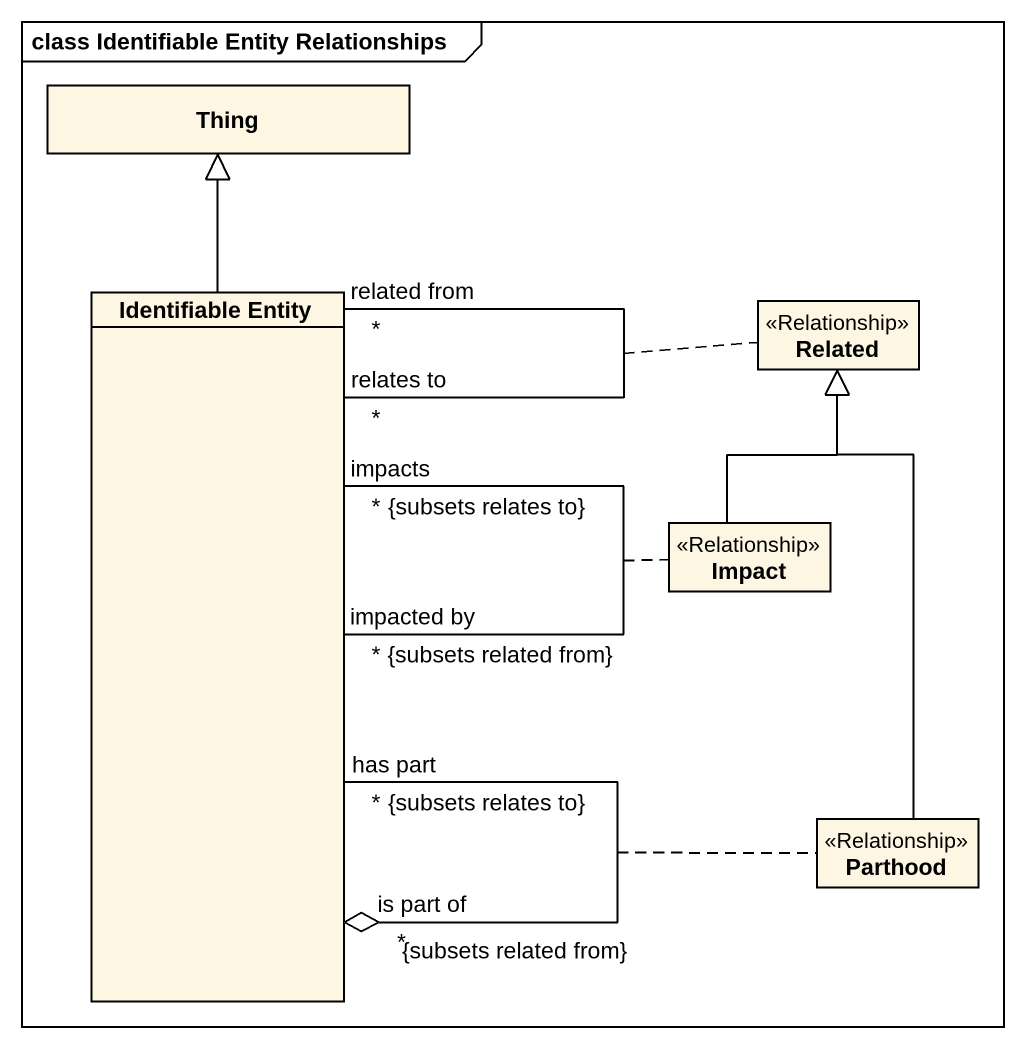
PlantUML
@startuml
mainframe class Identifiable Entity Relationships
hide circle
hide empty members
class Thing
class "Identifiable Entity" as Identifiable_Entity
class Related <<Relationship>>
class Impact <<Relationship>>
class Parthood <<Relationship>>
Identifiable_Entity -up-|> Thing
Identifiable_Entity "impacted by\n*\n{subsets related from}" -- "impacts\n*\n{subsets relates to}" Identifiable_Entity
(Identifiable_Entity, Identifiable_Entity) .. Impact
Identifiable_Entity "is part of\n*\n{subsets related from}" o-- "has part\n*\n{subsets relates to}" Identifiable_Entity
(Identifiable_Entity, Identifiable_Entity) .. Parthood
Identifiable_Entity "related from\n*" -- "relates to\n*" Identifiable_Entity
(Identifiable_Entity, Identifiable_Entity) .. Related
Impact -up-|> Related
Parthood -up-|> Related
@enduml
